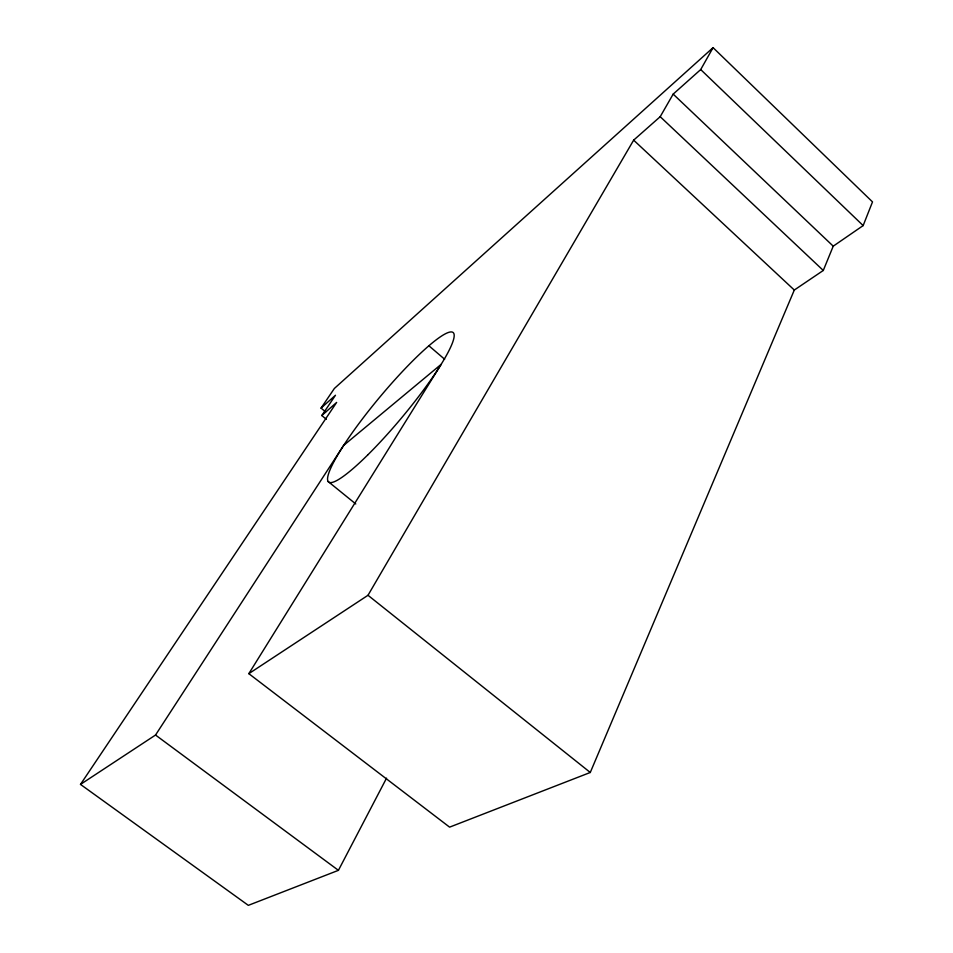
<?xml version="1.0" encoding="UTF-8"?>
<svg xmlns="http://www.w3.org/2000/svg" width="953" height="953" viewBox="0 0 953 953"><rect width="100%" height="100%" fill="white"/><g stroke="black" fill="none" stroke-linecap="round" stroke-linejoin="round"><path stroke-width="1.43" d="M386.549 778.148L338.422 870.339L248.328 905.35L80.493 784.402L155.53 735.037L343.628 445.432L441.179 364.32L248.828 673.664L449.602 827.144L590.276 772.478L794.302 290.046L823.285 270.461L833.232 246.172L863.156 225.587L872.507 201.905L713.07 47.65L334.372 388.467L321.054 408.11L325.628 411.887M248.828 673.664L368.001 595.28L633.65 140.151L660.203 116.695L673.175 94.109L700.705 69.557L713.07 47.65M80.493 784.402L336.635 402.428L321.804 415.532L326.367 419.308M321.804 415.532L335.468 395.257L321.054 408.11M155.53 735.037L338.422 870.339M368.001 595.28L590.276 772.478M328.094 481.491L355.767 503.958M428.91 345.784L444.634 359.233M633.65 140.151L794.302 290.046M660.203 116.695L823.285 270.461M673.175 94.109L833.232 246.172M700.705 69.557L863.156 225.587M368.037 454.641A97.289 15.01 -50.2 0 0 453.449 332.859A97.289 15.01 -50.2 0 0 351.097 434.389A97.289 15.01 -50.2 0 0 368.037 454.641"/></g></svg>
